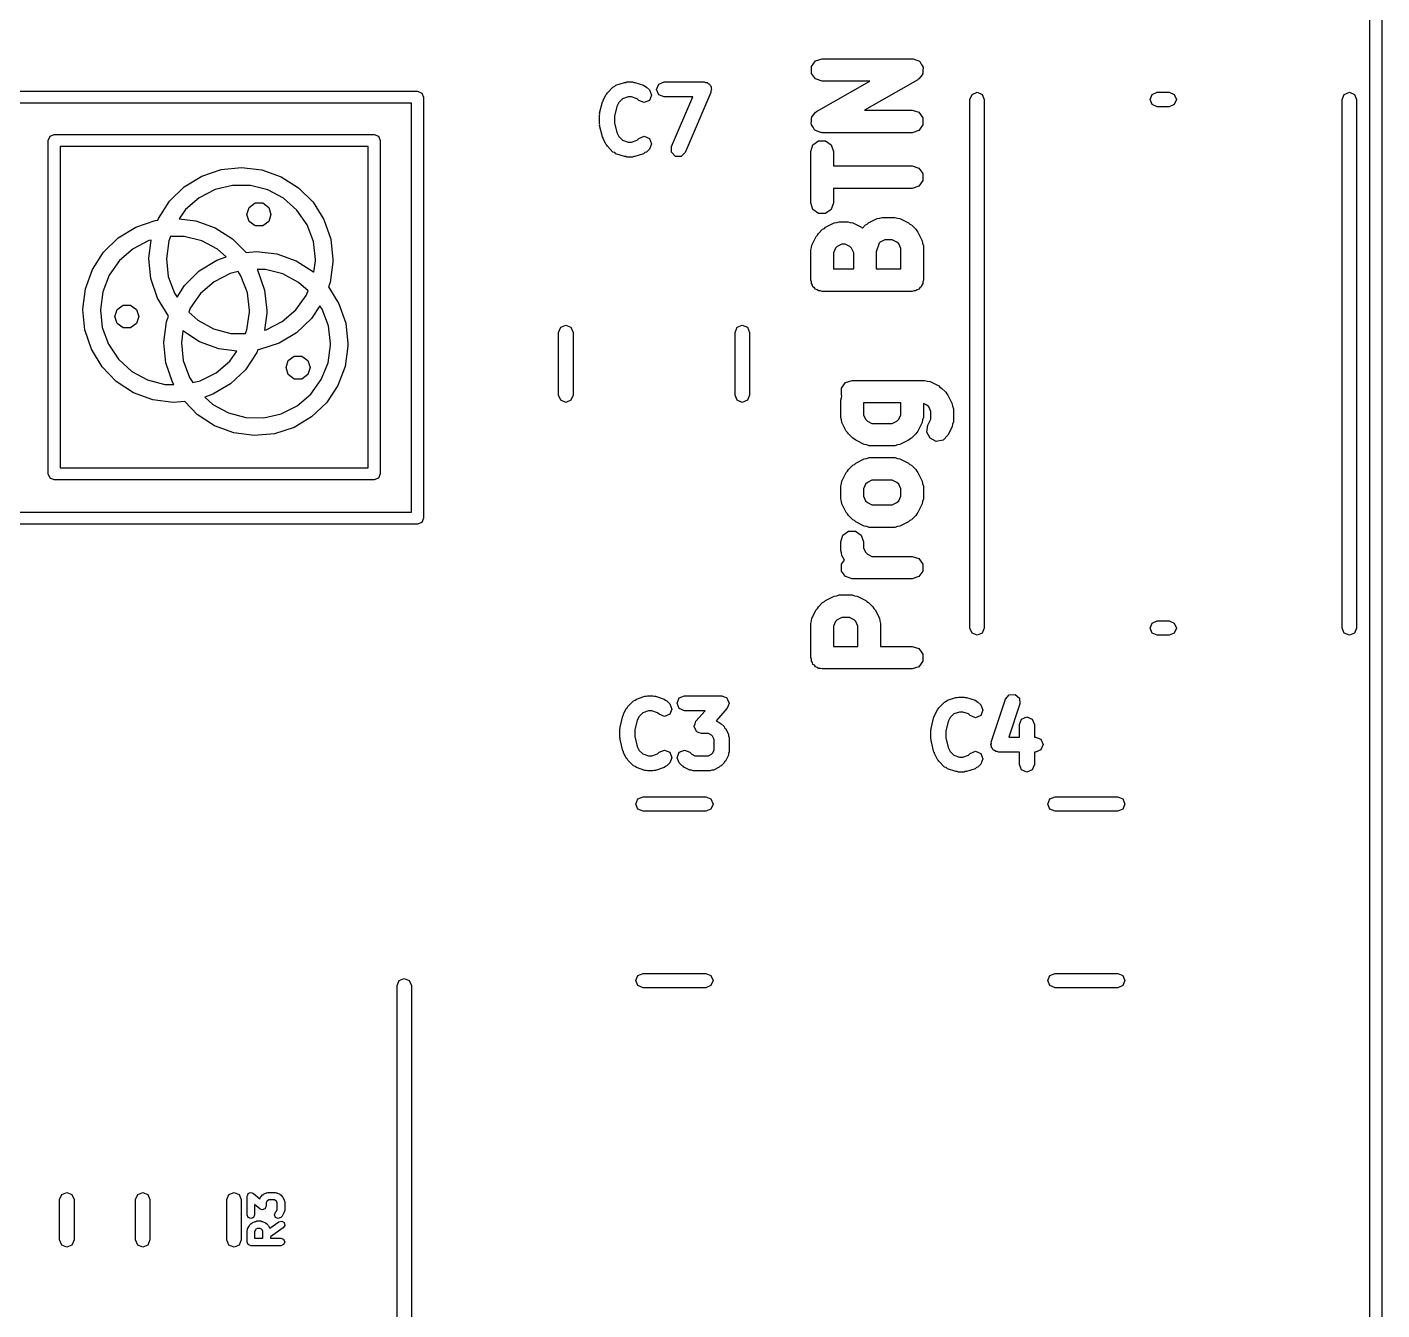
# Model space of a CAD drawing. Extents: x 111.8 to 136.4, y -131 to -94.3.
# Drawn here: x 125.15 to 136.43, y -117.34 to -106.66 of the extents above; entities that cross this region are included whole.
import ezdxf

# ---------------------------------------------------------------- set-up
doc = ezdxf.new("R2010")
doc.units = 0
doc.layers.add('BLACK', color=7, linetype='CONTINUOUS')

msp = doc.modelspace()

# ---------------------------------------------------------------- linework, layer by layer
at = {"layer": 'BLACK', "linetype": 'CONTINUOUS'}
for p, q in [((136.431, -95.396), (136.431, -129.972)), ((136.331, -129.922), (136.331, -95.446)), ((131.68, -106.985), (131.714, -106.938)), ((131.714, -106.938), (131.769, -106.92)), ((131.769, -106.92), (132.519, -106.92)), ((132.519, -106.92), (132.524, -106.921)), ((132.524, -106.921), (132.529, -106.92)), ((132.529, -106.92), (132.551, -106.93)), ((132.551, -106.93), (132.574, -106.938)), ((132.574, -106.938), (132.577, -106.942)), ((132.577, -106.942), (132.582, -106.944)), ((132.582, -106.944), (132.594, -106.965)), ((131.68, -107.043), (131.68, -106.985)), ((131.714, -107.089), (131.68, -107.043)), ((132.605, -107.052), (132.589, -107.07)), ((132.594, -106.965), (132.608, -106.985)), ((132.608, -107.043), (132.605, -107.047)), ((132.605, -107.047), (132.605, -107.052)), ((132.608, -106.985), (132.608, -106.99)), ((132.608, -106.99), (132.611, -106.994)), ((132.611, -106.994), (132.608, -107.018)), ((132.608, -107.018), (132.608, -107.043)), ((129.981, -107.203), (130.028, -107.156)), ((130.028, -107.156), (130.042, -107.15)), ((130.042, -107.15), (130.053, -107.141)), ((130.053, -107.141), (130.124, -107.117)), ((130.124, -107.117), (130.134, -107.118)), ((130.134, -107.118), (130.144, -107.114)), ((130.144, -107.114), (130.191, -107.114)), ((130.191, -107.114), (130.201, -107.118)), ((130.201, -107.118), (130.211, -107.117)), ((130.211, -107.117), (130.283, -107.141)), ((130.283, -107.141), (130.294, -107.15)), ((130.294, -107.15), (130.307, -107.156)), ((130.307, -107.156), (130.331, -107.18)), ((130.391, -107.176), (130.409, -107.132)), ((130.409, -107.22), (130.391, -107.176)), ((130.409, -107.132), (130.453, -107.114)), ((130.453, -107.114), (130.787, -107.114)), ((130.787, -107.114), (130.798, -107.119)), ((130.798, -107.119), (130.811, -107.119)), ((130.811, -107.119), (130.82, -107.127)), ((130.82, -107.127), (130.831, -107.132)), ((130.831, -107.132), (130.836, -107.144)), ((130.836, -107.144), (130.845, -107.153)), ((130.849, -107.176), (130.844, -107.188)), ((130.845, -107.153), (130.845, -107.165)), ((130.845, -107.165), (130.849, -107.176)), ((131.769, -107.107), (131.714, -107.089)), ((131.723, -107.361), (132.166, -107.107)), ((132.166, -107.107), (131.769, -107.107)), ((132.566, -107.095), (132.122, -107.348)), ((132.569, -107.091), (132.566, -107.095)), ((132.574, -107.089), (132.569, -107.091)), ((132.589, -107.07), (132.574, -107.089)), ((119.785, -107.191), (128.4, -107.191)), ((128.35, -107.291), (119.835, -107.291)), ((128.35, -110.696), (128.35, -107.291)), ((128.4, -107.191), (128.435, -107.206)), ((128.435, -107.206), (128.45, -107.241)), ((128.45, -107.241), (128.45, -110.746)), ((129.917, -107.375), (129.94, -107.28)), ((129.94, -107.28), (129.945, -107.274)), ((129.945, -107.267), (129.969, -107.22)), ((129.945, -107.274), (129.945, -107.267)), ((129.969, -107.22), (129.977, -107.213)), ((129.977, -107.213), (129.981, -107.203)), ((130.076, -107.285), (130.06, -107.317)), ((130.106, -107.255), (130.076, -107.285)), ((130.154, -107.239), (130.106, -107.255)), ((130.181, -107.239), (130.154, -107.239)), ((130.229, -107.255), (130.181, -107.239)), ((130.242, -107.268), (130.229, -107.255)), ((130.287, -107.286), (130.242, -107.268)), ((130.331, -107.268), (130.287, -107.286)), ((130.331, -107.18), (130.349, -107.224)), ((130.349, -107.224), (130.331, -107.268)), ((130.453, -107.239), (130.409, -107.22)), ((130.692, -107.239), (130.453, -107.239)), ((130.515, -107.652), (130.692, -107.239)), ((130.844, -107.201), (130.63, -107.701)), ((130.844, -107.188), (130.844, -107.201)), ((133, -107.26), (133.018, -107.218)), ((133, -111.66), (133, -107.26)), ((133.018, -107.218), (133.06, -107.2)), ((133.06, -107.2), (133.102, -107.218)), ((133.102, -107.218), (133.12, -107.26)), ((133.12, -107.26), (133.12, -111.66)), ((134.5, -107.26), (134.518, -107.218)), ((134.518, -107.302), (134.5, -107.26)), ((134.518, -107.218), (134.56, -107.2)), ((134.56, -107.2), (134.66, -107.2)), ((134.66, -107.2), (134.702, -107.218)), ((134.702, -107.218), (134.72, -107.26)), ((134.72, -107.26), (134.702, -107.302)), ((136.1, -107.26), (136.118, -107.218)), ((136.1, -111.66), (136.1, -107.26)), ((136.118, -107.218), (136.16, -107.2)), ((136.16, -107.2), (136.202, -107.218)), ((136.202, -107.218), (136.22, -107.26)), ((136.22, -107.26), (136.22, -111.66)), ((129.915, -107.39), (129.918, -107.383)), ((129.915, -107.462), (129.915, -107.39)), ((129.918, -107.383), (129.917, -107.375)), ((130.06, -107.317), (130.04, -107.398)), ((130.04, -107.398), (130.04, -107.454)), ((131.683, -107.409), (131.684, -107.404)), ((131.684, -107.404), (131.7, -107.386)), ((131.7, -107.386), (131.714, -107.366)), ((131.714, -107.366), (131.719, -107.365)), ((131.719, -107.365), (131.723, -107.361)), ((132.122, -107.348), (132.519, -107.348)), ((132.519, -107.348), (132.574, -107.366)), ((132.574, -107.366), (132.608, -107.413)), ((134.56, -107.32), (134.518, -107.302)), ((134.66, -107.32), (134.56, -107.32)), ((134.702, -107.302), (134.66, -107.32)), ((129.918, -107.469), (129.915, -107.462)), ((129.917, -107.477), (129.918, -107.469)), ((129.94, -107.572), (129.917, -107.477)), ((130.04, -107.454), (130.06, -107.535)), ((131.677, -107.461), (131.68, -107.437)), ((131.68, -107.466), (131.677, -107.461)), ((131.68, -107.413), (131.683, -107.409)), ((131.68, -107.437), (131.68, -107.413)), ((131.68, -107.471), (131.68, -107.466)), ((131.694, -107.491), (131.68, -107.471)), ((131.706, -107.512), (131.694, -107.491)), ((131.711, -107.514), (131.706, -107.512)), ((131.714, -107.518), (131.711, -107.514)), ((132.608, -107.471), (132.574, -107.518)), ((132.608, -107.413), (132.608, -107.471)), ((125.325, -107.601), (125.34, -107.566)), ((125.325, -110.376), (125.325, -107.601)), ((125.34, -107.566), (125.375, -107.551)), ((125.375, -107.551), (128.04, -107.551)), ((128.04, -107.551), (128.075, -107.566)), ((128.075, -107.566), (128.09, -107.601)), ((128.09, -107.601), (128.09, -110.376)), ((129.945, -107.578), (129.94, -107.572)), ((129.945, -107.585), (129.945, -107.578)), ((129.969, -107.633), (129.945, -107.585)), ((130.06, -107.535), (130.076, -107.568)), ((130.076, -107.568), (130.106, -107.598)), ((130.106, -107.598), (130.154, -107.614)), ((130.154, -107.614), (130.181, -107.614)), ((130.181, -107.614), (130.229, -107.598)), ((130.229, -107.598), (130.242, -107.584)), ((130.242, -107.584), (130.287, -107.566)), ((130.287, -107.566), (130.331, -107.584)), ((130.331, -107.584), (130.349, -107.629)), ((130.349, -107.629), (130.331, -107.673)), ((131.693, -107.637), (131.74, -107.603)), ((131.737, -107.525), (131.714, -107.518)), ((131.759, -107.535), (131.737, -107.525)), ((131.74, -107.603), (131.798, -107.603)), ((131.764, -107.534), (131.759, -107.535)), ((131.769, -107.536), (131.764, -107.534)), ((132.519, -107.536), (131.769, -107.536)), ((131.798, -107.603), (131.845, -107.637)), ((132.574, -107.518), (132.519, -107.536)), ((125.425, -107.651), (125.425, -110.326)), ((127.99, -107.651), (125.425, -107.651)), ((127.99, -110.326), (127.99, -107.651)), ((129.977, -107.639), (129.969, -107.633)), ((129.981, -107.649), (129.977, -107.639)), ((130.028, -107.697), (129.981, -107.649)), ((130.042, -107.702), (130.028, -107.697)), ((130.053, -107.712), (130.042, -107.702)), ((130.124, -107.735), (130.053, -107.712)), ((130.134, -107.735), (130.124, -107.735)), ((130.144, -107.739), (130.134, -107.735)), ((130.191, -107.739), (130.144, -107.739)), ((130.201, -107.735), (130.191, -107.739)), ((130.211, -107.735), (130.201, -107.735)), ((130.283, -107.712), (130.211, -107.735)), ((130.294, -107.702), (130.283, -107.712)), ((130.307, -107.697), (130.294, -107.702)), ((130.331, -107.673), (130.307, -107.697)), ((130.514, -107.699), (130.515, -107.652)), ((130.548, -107.734), (130.514, -107.699)), ((130.596, -107.734), (130.548, -107.734)), ((130.63, -107.701), (130.596, -107.734)), ((131.676, -107.692), (131.693, -107.637)), ((131.676, -108.121), (131.676, -107.692)), ((131.845, -107.637), (131.863, -107.692)), ((131.863, -107.692), (131.863, -107.813)), ((126.604, -107.898), (126.765, -107.843)), ((126.765, -107.843), (126.935, -107.825)), ((126.935, -107.825), (127.105, -107.845)), ((127.105, -107.845), (127.266, -107.903)), ((131.863, -107.813), (132.519, -107.813)), ((132.519, -107.813), (132.574, -107.831)), ((132.574, -107.831), (132.608, -107.877)), ((126.458, -107.987), (126.604, -107.898)), ((127.266, -107.903), (127.41, -107.994)), ((132.608, -107.935), (132.574, -107.982)), ((132.608, -107.877), (132.608, -107.935)), ((126.336, -108.107), (126.458, -107.987)), ((126.581, -108.078), (126.469, -108.176)), ((126.714, -108.009), (126.581, -108.078)), ((126.859, -107.975), (126.714, -108.009)), ((127.008, -107.975), (126.859, -107.975)), ((127.153, -108.012), (127.008, -107.975)), ((127.284, -108.082), (127.153, -108.012)), ((127.41, -107.994), (127.531, -108.115)), ((132.519, -108), (131.863, -108)), ((131.863, -108), (131.863, -108.121)), ((132.574, -107.982), (132.519, -108)), ((126.243, -108.251), (126.336, -108.107)), ((126.469, -108.176), (126.414, -108.253)), ((126.98, -108.216), (126.999, -108.158)), ((126.999, -108.158), (127.049, -108.121)), ((127.049, -108.121), (127.111, -108.121)), ((127.111, -108.121), (127.161, -108.158)), ((127.161, -108.158), (127.18, -108.216)), ((127.396, -108.181), (127.284, -108.082)), ((127.48, -108.304), (127.396, -108.181)), ((127.531, -108.115), (127.621, -108.26)), ((131.693, -108.176), (131.676, -108.121)), ((131.74, -108.21), (131.693, -108.176)), ((131.845, -108.176), (131.798, -108.21)), ((131.863, -108.121), (131.845, -108.176)), ((126.054, -108.323), (126.215, -108.268)), ((126.215, -108.268), (126.238, -108.265)), ((126.238, -108.265), (126.243, -108.251)), ((126.414, -108.253), (126.555, -108.27)), ((126.555, -108.27), (126.716, -108.328)), ((126.999, -108.275), (126.98, -108.216)), ((127.049, -108.312), (126.999, -108.275)), ((127.161, -108.275), (127.111, -108.312)), ((127.18, -108.216), (127.161, -108.275)), ((127.533, -108.443), (127.48, -108.304)), ((127.621, -108.26), (127.677, -108.422)), ((131.798, -108.21), (131.74, -108.21)), ((131.799, -108.323), (131.87, -108.287)), ((131.87, -108.287), (131.892, -108.284)), ((131.892, -108.284), (131.912, -108.277)), ((131.912, -108.277), (131.984, -108.277)), ((131.984, -108.277), (132.004, -108.284)), ((132.004, -108.284), (132.025, -108.287)), ((132.025, -108.287), (132.097, -108.323)), ((132.105, -108.331), (132.132, -108.304)), ((132.132, -108.304), (132.145, -108.298)), ((132.145, -108.298), (132.156, -108.287)), ((132.156, -108.287), (132.227, -108.251)), ((132.227, -108.251), (132.249, -108.248)), ((132.249, -108.248), (132.269, -108.241)), ((132.269, -108.241), (132.376, -108.241)), ((132.376, -108.241), (132.397, -108.248)), ((132.397, -108.248), (132.418, -108.251)), ((132.418, -108.251), (132.49, -108.287)), ((132.49, -108.287), (132.501, -108.298)), ((132.501, -108.298), (132.514, -108.304)), ((132.514, -108.304), (132.55, -108.34)), ((125.786, -108.532), (125.908, -108.412)), ((125.908, -108.412), (126.054, -108.323)), ((126.343, -108.4), (126.329, -108.437)), ((126.458, -108.4), (126.343, -108.4)), ((126.603, -108.437), (126.458, -108.4)), ((126.716, -108.328), (126.86, -108.419)), ((126.86, -108.419), (126.974, -108.534)), ((127.111, -108.312), (127.049, -108.312)), ((131.685, -108.472), (131.721, -108.4)), ((131.721, -108.4), (131.732, -108.389)), ((131.732, -108.389), (131.739, -108.376)), ((131.739, -108.376), (131.774, -108.34)), ((131.774, -108.34), (131.788, -108.333)), ((131.788, -108.333), (131.799, -108.323)), ((132.097, -108.323), (132.105, -108.331)), ((132.55, -108.34), (132.557, -108.354)), ((132.557, -108.354), (132.567, -108.365)), ((132.567, -108.365), (132.603, -108.436)), ((125.693, -108.676), (125.786, -108.532)), ((126.031, -108.503), (125.919, -108.601)), ((126.164, -108.434), (126.031, -108.503)), ((126.164, -108.581), (126.183, -108.43)), ((126.183, -108.43), (126.164, -108.434)), ((126.329, -108.437), (126.309, -108.585)), ((126.734, -108.507), (126.603, -108.437)), ((126.807, -108.571), (126.734, -108.507)), ((126.974, -108.534), (127.06, -108.525)), ((127.06, -108.525), (127.23, -108.545)), ((127.551, -108.591), (127.533, -108.443)), ((127.677, -108.422), (127.696, -108.591)), ((131.676, -108.514), (131.682, -108.493)), ((131.676, -108.764), (131.676, -108.514)), ((131.682, -108.493), (131.685, -108.472)), ((131.882, -108.498), (131.863, -108.536)), ((131.896, -108.483), (131.882, -108.498)), ((131.934, -108.464), (131.896, -108.483)), ((131.961, -108.464), (131.934, -108.464)), ((131.999, -108.483), (131.961, -108.464)), ((132.014, -108.498), (131.999, -108.483)), ((132.033, -108.536), (132.014, -108.498)), ((132.244, -108.457), (132.22, -108.529)), ((132.22, -108.529), (132.22, -108.67)), ((132.253, -108.448), (132.244, -108.457)), ((132.291, -108.429), (132.253, -108.448)), ((132.354, -108.429), (132.291, -108.429)), ((132.392, -108.448), (132.354, -108.429)), ((132.407, -108.462), (132.392, -108.448)), ((132.426, -108.5), (132.407, -108.462)), ((132.426, -108.67), (132.426, -108.5)), ((132.603, -108.436), (132.606, -108.457)), ((132.606, -108.457), (132.613, -108.478)), ((132.613, -108.478), (132.613, -108.764)), ((125.919, -108.601), (125.833, -108.723)), ((126.164, -108.585), (126.164, -108.581)), ((126.18, -108.751), (126.164, -108.585)), ((126.309, -108.585), (126.325, -108.733)), ((126.583, -108.687), (126.729, -108.598)), ((126.729, -108.598), (126.807, -108.571)), ((127.23, -108.545), (127.391, -108.603)), ((127.391, -108.603), (127.535, -108.694)), ((127.538, -108.697), (127.551, -108.604)), ((127.551, -108.604), (127.551, -108.591)), ((127.696, -108.613), (127.672, -108.782)), ((127.696, -108.591), (127.696, -108.613)), ((131.863, -108.536), (131.863, -108.67)), ((132.033, -108.67), (132.033, -108.536)), ((125.635, -108.836), (125.693, -108.676)), ((125.833, -108.723), (125.779, -108.862)), ((126.234, -108.913), (126.18, -108.751)), ((126.325, -108.733), (126.377, -108.873)), ((126.461, -108.807), (126.583, -108.687)), ((126.839, -108.709), (126.706, -108.778)), ((126.906, -108.693), (126.839, -108.709)), ((126.93, -108.729), (126.906, -108.693)), ((126.983, -108.868), (126.93, -108.729)), ((127.133, -108.675), (127.065, -108.675)), ((127.065, -108.675), (127.071, -108.685)), ((127.071, -108.685), (127.127, -108.847)), ((127.278, -108.712), (127.133, -108.675)), ((127.409, -108.782), (127.278, -108.712)), ((127.535, -108.694), (127.538, -108.697)), ((131.863, -108.67), (132.033, -108.67)), ((132.22, -108.67), (132.426, -108.67)), ((125.614, -109.006), (125.635, -108.836)), ((125.779, -108.862), (125.759, -109.01)), ((126.398, -108.905), (126.461, -108.807)), ((126.706, -108.778), (126.594, -108.876)), ((127.001, -109.016), (126.983, -108.868)), ((127.127, -108.847), (127.146, -109.016)), ((127.489, -108.853), (127.409, -108.782)), ((127.474, -108.891), (127.489, -108.853)), ((127.672, -108.782), (127.658, -108.819)), ((127.658, -108.819), (127.746, -108.96)), ((131.68, -108.778), (131.676, -108.764)), ((131.68, -108.793), (131.68, -108.778)), ((131.689, -108.805), (131.68, -108.793)), ((131.693, -108.819), (131.689, -108.805)), ((131.705, -108.827), (131.693, -108.819)), ((131.714, -108.839), (131.705, -108.827)), ((131.728, -108.844), (131.714, -108.839)), ((131.74, -108.853), (131.728, -108.844)), ((131.755, -108.853), (131.74, -108.853)), ((131.769, -108.857), (131.755, -108.853)), ((132.519, -108.857), (131.769, -108.857)), ((132.533, -108.853), (132.519, -108.857)), ((132.548, -108.853), (132.533, -108.853)), ((132.56, -108.844), (132.548, -108.853)), ((132.574, -108.839), (132.56, -108.844)), ((132.583, -108.827), (132.574, -108.839)), ((132.595, -108.819), (132.583, -108.827)), ((132.6, -108.805), (132.595, -108.819)), ((132.608, -108.793), (132.6, -108.805)), ((132.613, -108.764), (132.608, -108.778)), ((132.608, -108.778), (132.608, -108.793)), ((125.899, -109.008), (125.949, -108.971)), ((125.949, -108.971), (126.011, -108.971)), ((126.011, -108.971), (126.061, -109.008)), ((126.323, -109.059), (126.234, -108.913)), ((126.377, -108.873), (126.398, -108.905)), ((126.594, -108.876), (126.508, -108.998)), ((127.387, -109.012), (127.474, -108.891)), ((127.588, -108.978), (127.517, -109.084)), ((127.605, -109.004), (127.588, -108.978)), ((127.746, -108.96), (127.802, -109.122)), ((125.614, -109.01), (125.614, -109.006)), ((125.63, -109.176), (125.614, -109.01)), ((125.759, -109.01), (125.775, -109.158)), ((125.88, -109.066), (125.899, -109.008)), ((125.899, -109.125), (125.88, -109.066)), ((126.061, -109.008), (126.08, -109.066)), ((126.08, -109.066), (126.061, -109.125)), ((126.31, -109.111), (126.327, -109.064)), ((126.327, -109.064), (126.323, -109.059)), ((126.508, -108.998), (126.495, -109.03)), ((126.495, -109.03), (126.57, -109.098)), ((126.98, -109.177), (127.001, -109.029)), ((127.001, -109.029), (127.001, -109.016)), ((127.146, -109.038), (127.126, -109.179)), ((127.146, -109.016), (127.146, -109.038)), ((127.274, -109.109), (127.387, -109.012)), ((127.517, -109.084), (127.393, -109.202)), ((127.658, -109.143), (127.605, -109.004)), ((125.684, -109.338), (125.63, -109.176)), ((125.775, -109.158), (125.827, -109.298)), ((125.949, -109.162), (125.899, -109.125)), ((126.011, -109.162), (125.949, -109.162)), ((126.061, -109.125), (126.011, -109.162)), ((126.289, -109.281), (126.31, -109.111)), ((126.447, -109.186), (126.434, -109.285)), ((126.584, -109.276), (126.447, -109.186)), ((126.57, -109.098), (126.701, -109.169)), ((126.701, -109.169), (126.846, -109.207)), ((126.846, -109.207), (126.967, -109.209)), ((126.967, -109.209), (126.98, -109.177)), ((127.126, -109.179), (127.14, -109.176)), ((127.14, -109.176), (127.274, -109.109)), ((127.393, -109.202), (127.247, -109.289)), ((127.676, -109.291), (127.658, -109.143)), ((127.802, -109.122), (127.821, -109.291)), ((129.575, -109.199), (129.593, -109.156)), ((129.575, -109.721), (129.575, -109.199)), ((129.593, -109.156), (129.635, -109.139)), ((129.635, -109.139), (129.677, -109.156)), ((129.677, -109.156), (129.695, -109.199)), ((129.695, -109.199), (129.695, -109.721)), ((131.045, -109.199), (131.063, -109.156)), ((131.045, -109.721), (131.045, -109.199)), ((131.063, -109.156), (131.105, -109.139)), ((131.105, -109.139), (131.147, -109.156)), ((131.147, -109.156), (131.165, -109.199)), ((131.165, -109.199), (131.165, -109.721)), ((125.827, -109.298), (125.91, -109.422)), ((126.289, -109.285), (126.289, -109.281)), ((126.305, -109.451), (126.289, -109.285)), ((126.434, -109.285), (126.45, -109.433)), ((126.745, -109.335), (126.584, -109.276)), ((127.247, -109.289), (127.084, -109.342)), ((127.655, -109.452), (127.676, -109.304)), ((127.676, -109.304), (127.676, -109.291)), ((127.821, -109.313), (127.797, -109.482)), ((127.821, -109.291), (127.821, -109.313)), ((125.773, -109.484), (125.684, -109.338)), ((125.91, -109.422), (126.02, -109.523)), ((126.45, -109.433), (126.502, -109.573)), ((126.896, -109.355), (126.745, -109.335)), ((126.837, -109.437), (126.896, -109.355)), ((127.062, -109.367), (126.967, -109.509)), ((127.071, -109.344), (127.062, -109.367)), ((127.084, -109.342), (127.071, -109.344)), ((127.305, -109.491), (127.324, -109.433)), ((127.324, -109.433), (127.374, -109.396)), ((127.374, -109.396), (127.436, -109.396)), ((127.436, -109.396), (127.486, -109.433)), ((127.486, -109.433), (127.505, -109.491)), ((125.891, -109.607), (125.773, -109.484)), ((126.02, -109.523), (126.151, -109.594)), ((126.359, -109.613), (126.305, -109.451)), ((126.59, -109.601), (126.724, -109.534)), ((126.724, -109.534), (126.837, -109.437)), ((126.967, -109.509), (126.843, -109.627)), ((127.324, -109.55), (127.305, -109.491)), ((127.505, -109.491), (127.486, -109.55)), ((127.599, -109.591), (127.655, -109.452)), ((127.797, -109.482), (127.737, -109.642)), ((126.034, -109.701), (125.891, -109.607)), ((126.151, -109.594), (126.296, -109.632)), ((126.296, -109.632), (126.371, -109.633)), ((126.371, -109.633), (126.359, -109.613)), ((126.502, -109.573), (126.529, -109.615)), ((126.529, -109.615), (126.59, -109.601)), ((126.843, -109.627), (126.697, -109.714)), ((127.374, -109.587), (127.324, -109.55)), ((127.436, -109.587), (127.374, -109.587)), ((127.486, -109.55), (127.436, -109.587)), ((127.512, -109.712), (127.599, -109.591)), ((127.737, -109.642), (127.642, -109.784)), ((131.93, -109.663), (131.964, -109.616)), ((131.964, -109.616), (132.019, -109.598)), ((132.019, -109.598), (132.626, -109.598)), ((132.626, -109.598), (132.647, -109.605)), ((132.647, -109.605), (132.668, -109.608)), ((132.668, -109.608), (132.74, -109.644)), ((132.74, -109.644), (132.751, -109.655)), ((132.751, -109.655), (132.764, -109.662)), ((126.195, -109.76), (126.034, -109.701)), ((126.364, -109.783), (126.195, -109.76)), ((126.697, -109.714), (126.628, -109.737)), ((126.628, -109.737), (126.695, -109.798)), ((127.399, -109.809), (127.512, -109.712)), ((129.593, -109.764), (129.575, -109.721)), ((129.635, -109.781), (129.593, -109.764)), ((129.677, -109.764), (129.635, -109.781)), ((129.695, -109.721), (129.677, -109.764)), ((131.063, -109.764), (131.045, -109.721)), ((131.105, -109.781), (131.063, -109.764)), ((131.147, -109.764), (131.105, -109.781)), ((131.165, -109.721), (131.147, -109.764)), ((131.926, -109.764), (131.932, -109.743)), ((131.926, -109.906), (131.926, -109.764)), ((131.93, -109.721), (131.93, -109.663)), ((131.935, -109.727), (131.93, -109.721)), ((131.932, -109.743), (131.935, -109.727)), ((132.764, -109.662), (132.8, -109.697)), ((132.8, -109.697), (132.807, -109.711)), ((132.807, -109.711), (132.817, -109.722)), ((132.817, -109.722), (132.853, -109.793)), ((126.462, -109.774), (126.364, -109.783)), ((126.566, -109.882), (126.462, -109.774)), ((126.709, -109.976), (126.566, -109.882)), ((126.695, -109.798), (126.826, -109.869)), ((126.826, -109.869), (126.971, -109.907)), ((127.12, -109.909), (127.265, -109.876)), ((127.265, -109.876), (127.399, -109.809)), ((127.642, -109.784), (127.518, -109.902)), ((132.113, -109.786), (132.113, -109.884)), ((132.426, -109.786), (132.113, -109.786)), ((132.113, -109.884), (132.132, -109.922)), ((132.407, -109.922), (132.426, -109.884)), ((132.426, -109.884), (132.426, -109.786)), ((132.642, -109.805), (132.613, -109.79)), ((132.613, -109.79), (132.613, -109.906)), ((132.657, -109.819), (132.642, -109.805)), ((132.676, -109.857), (132.657, -109.819)), ((132.676, -109.92), (132.676, -109.857)), ((132.853, -109.793), (132.856, -109.814)), ((132.856, -109.814), (132.863, -109.835)), ((132.863, -109.835), (132.863, -109.942)), ((126.87, -110.035), (126.709, -109.976)), ((126.971, -109.907), (127.12, -109.909)), ((127.372, -109.989), (127.209, -110.042)), ((127.518, -109.902), (127.372, -109.989)), ((131.932, -109.927), (131.926, -109.906)), ((131.935, -109.948), (131.932, -109.927)), ((131.971, -110.02), (131.935, -109.948)), ((132.132, -109.922), (132.146, -109.937)), ((132.146, -109.937), (132.184, -109.956)), ((132.184, -109.956), (132.354, -109.956)), ((132.354, -109.956), (132.392, -109.937)), ((132.392, -109.937), (132.407, -109.922)), ((132.603, -109.948), (132.567, -110.02)), ((132.606, -109.927), (132.603, -109.948)), ((132.613, -109.906), (132.606, -109.927)), ((132.641, -110.029), (132.65, -109.972)), ((132.65, -109.972), (132.676, -109.92)), ((132.853, -109.984), (132.817, -110.055)), ((132.856, -109.963), (132.853, -109.984)), ((132.863, -109.942), (132.856, -109.963)), ((127.039, -110.058), (126.87, -110.035)), ((127.209, -110.042), (127.039, -110.058)), ((131.982, -110.031), (131.971, -110.02)), ((131.989, -110.044), (131.982, -110.031)), ((132.024, -110.08), (131.989, -110.044)), ((132.038, -110.087), (132.024, -110.08)), ((132.049, -110.097), (132.038, -110.087)), ((132.12, -110.133), (132.049, -110.097)), ((132.49, -110.097), (132.418, -110.133)), ((132.501, -110.087), (132.49, -110.097)), ((132.514, -110.08), (132.501, -110.087)), ((132.55, -110.044), (132.514, -110.08)), ((132.557, -110.031), (132.55, -110.044)), ((132.567, -110.02), (132.557, -110.031)), ((132.668, -110.08), (132.641, -110.029)), ((132.72, -110.106), (132.668, -110.08)), ((132.777, -110.097), (132.72, -110.106)), ((132.817, -110.055), (132.777, -110.097)), ((132.142, -110.136), (132.12, -110.133)), ((132.162, -110.143), (132.142, -110.136)), ((132.376, -110.143), (132.162, -110.143)), ((132.397, -110.136), (132.376, -110.143)), ((132.418, -110.133), (132.397, -110.136)), ((125.425, -110.326), (127.99, -110.326)), ((131.989, -110.34), (132.024, -110.304)), ((132.024, -110.304), (132.038, -110.298)), ((132.038, -110.298), (132.049, -110.287)), ((132.049, -110.287), (132.12, -110.251)), ((132.12, -110.251), (132.142, -110.248)), ((132.142, -110.248), (132.162, -110.241)), ((132.162, -110.241), (132.376, -110.241)), ((132.376, -110.241), (132.397, -110.248)), ((132.397, -110.248), (132.418, -110.251)), ((132.418, -110.251), (132.49, -110.287)), ((132.49, -110.287), (132.501, -110.298)), ((132.501, -110.298), (132.514, -110.304)), ((132.514, -110.304), (132.55, -110.34)), ((125.34, -110.412), (125.325, -110.376)), ((125.375, -110.426), (125.34, -110.412)), ((128.04, -110.426), (125.375, -110.426)), ((128.075, -110.412), (128.04, -110.426)), ((128.09, -110.376), (128.075, -110.412)), ((131.932, -110.457), (131.935, -110.436)), ((131.935, -110.436), (131.971, -110.365)), ((131.971, -110.365), (131.982, -110.354)), ((131.982, -110.354), (131.989, -110.34)), ((132.146, -110.448), (132.132, -110.462)), ((132.184, -110.429), (132.146, -110.448)), ((132.354, -110.429), (132.184, -110.429)), ((132.392, -110.448), (132.354, -110.429)), ((132.407, -110.462), (132.392, -110.448)), ((132.55, -110.34), (132.557, -110.354)), ((132.557, -110.354), (132.567, -110.365)), ((132.567, -110.365), (132.603, -110.436)), ((132.603, -110.436), (132.606, -110.457)), ((131.926, -110.478), (131.932, -110.457)), ((131.926, -110.585), (131.926, -110.478)), ((132.132, -110.462), (132.113, -110.5)), ((132.113, -110.5), (132.113, -110.563)), ((132.113, -110.563), (132.132, -110.601)), ((132.426, -110.5), (132.407, -110.462)), ((132.407, -110.601), (132.426, -110.563)), ((132.426, -110.563), (132.426, -110.5)), ((132.606, -110.457), (132.613, -110.478)), ((132.613, -110.478), (132.613, -110.585)), ((131.932, -110.606), (131.926, -110.585)), ((131.935, -110.627), (131.932, -110.606)), ((131.971, -110.698), (131.935, -110.627)), ((132.132, -110.601), (132.146, -110.615)), ((132.146, -110.615), (132.184, -110.634)), ((132.184, -110.634), (132.354, -110.634)), ((132.354, -110.634), (132.392, -110.615)), ((132.392, -110.615), (132.407, -110.601)), ((132.603, -110.627), (132.567, -110.698)), ((132.606, -110.606), (132.603, -110.627)), ((132.613, -110.585), (132.606, -110.606)), ((119.835, -110.696), (128.35, -110.696)), ((128.435, -110.782), (128.4, -110.796)), ((128.45, -110.746), (128.435, -110.782)), ((131.982, -110.709), (131.971, -110.698)), ((131.989, -110.723), (131.982, -110.709)), ((132.024, -110.758), (131.989, -110.723)), ((132.038, -110.765), (132.024, -110.758)), ((132.049, -110.776), (132.038, -110.765)), ((132.12, -110.812), (132.049, -110.776)), ((132.49, -110.776), (132.418, -110.812)), ((132.501, -110.765), (132.49, -110.776)), ((132.514, -110.758), (132.501, -110.765)), ((132.55, -110.723), (132.514, -110.758)), ((132.557, -110.709), (132.55, -110.723)), ((132.567, -110.698), (132.557, -110.709)), ((128.4, -110.796), (119.785, -110.796)), ((131.926, -110.942), (131.943, -110.887)), ((131.943, -110.887), (131.99, -110.853)), ((131.99, -110.853), (132.048, -110.853)), ((132.048, -110.853), (132.095, -110.887)), ((132.095, -110.887), (132.113, -110.942)), ((132.142, -110.815), (132.12, -110.812)), ((132.162, -110.822), (132.142, -110.815)), ((132.376, -110.822), (132.162, -110.822)), ((132.397, -110.815), (132.376, -110.822)), ((132.418, -110.812), (132.397, -110.815)), ((131.926, -111.014), (131.926, -110.942)), ((131.932, -111.034), (131.926, -111.014)), ((132.113, -110.942), (132.113, -110.991)), ((132.113, -110.991), (132.132, -111.029)), ((131.93, -111.127), (131.955, -111.094)), ((131.93, -111.185), (131.93, -111.127)), ((131.935, -111.055), (131.932, -111.034)), ((131.955, -111.094), (131.935, -111.055)), ((132.132, -111.029), (132.146, -111.044)), ((132.146, -111.044), (132.184, -111.063)), ((132.184, -111.063), (132.519, -111.063)), ((132.519, -111.063), (132.574, -111.081)), ((132.574, -111.081), (132.608, -111.127)), ((132.608, -111.127), (132.608, -111.185)), ((131.964, -111.232), (131.93, -111.185)), ((132.019, -111.25), (131.964, -111.232)), ((132.574, -111.232), (132.519, -111.25)), ((132.608, -111.185), (132.574, -111.232)), ((132.519, -111.25), (132.019, -111.25)), ((131.739, -111.483), (131.774, -111.447)), ((131.774, -111.447), (131.788, -111.44)), ((131.788, -111.44), (131.799, -111.43)), ((131.799, -111.43), (131.87, -111.394)), ((131.87, -111.394), (131.892, -111.391)), ((131.892, -111.391), (131.912, -111.384)), ((131.912, -111.384), (132.019, -111.384)), ((132.019, -111.384), (132.04, -111.391)), ((132.04, -111.391), (132.061, -111.394)), ((132.061, -111.394), (132.133, -111.43)), ((132.133, -111.43), (132.143, -111.44)), ((132.143, -111.44), (132.157, -111.447)), ((132.157, -111.447), (132.193, -111.483)), ((131.685, -111.579), (131.721, -111.507)), ((131.721, -111.507), (131.732, -111.497)), ((131.732, -111.497), (131.739, -111.483)), ((131.934, -111.572), (131.896, -111.591)), ((131.997, -111.572), (131.934, -111.572)), ((132.035, -111.591), (131.997, -111.572)), ((132.193, -111.483), (132.2, -111.497)), ((132.2, -111.497), (132.21, -111.507)), ((132.21, -111.507), (132.246, -111.579)), ((131.676, -111.621), (131.682, -111.6)), ((131.676, -111.906), (131.676, -111.621)), ((131.682, -111.6), (131.685, -111.579)), ((131.882, -111.605), (131.863, -111.643)), ((131.863, -111.643), (131.863, -111.813)), ((131.896, -111.591), (131.882, -111.605)), ((132.049, -111.605), (132.035, -111.591)), ((132.068, -111.643), (132.049, -111.605)), ((132.068, -111.813), (132.068, -111.643)), ((132.246, -111.579), (132.249, -111.6)), ((132.249, -111.6), (132.256, -111.621)), ((132.256, -111.621), (132.256, -111.813)), ((133.018, -111.702), (133, -111.66)), ((133.12, -111.66), (133.102, -111.702)), ((134.5, -111.66), (134.518, -111.618)), ((134.518, -111.702), (134.5, -111.66)), ((134.518, -111.618), (134.56, -111.6)), ((134.56, -111.6), (134.66, -111.6)), ((134.66, -111.6), (134.702, -111.618)), ((134.702, -111.618), (134.72, -111.66)), ((134.72, -111.66), (134.702, -111.702)), ((136.118, -111.702), (136.1, -111.66)), ((136.22, -111.66), (136.202, -111.702)), ((133.06, -111.72), (133.018, -111.702)), ((133.102, -111.702), (133.06, -111.72)), ((134.56, -111.72), (134.518, -111.702)), ((134.66, -111.72), (134.56, -111.72)), ((134.702, -111.702), (134.66, -111.72)), ((136.16, -111.72), (136.118, -111.702)), ((136.202, -111.702), (136.16, -111.72)), ((131.68, -111.921), (131.676, -111.906)), ((131.863, -111.813), (132.068, -111.813)), ((132.256, -111.813), (132.519, -111.813)), ((132.519, -111.813), (132.574, -111.831)), ((132.574, -111.831), (132.608, -111.877)), ((132.608, -111.877), (132.608, -111.935)), ((131.68, -111.935), (131.68, -111.921)), ((131.689, -111.947), (131.68, -111.935)), ((131.693, -111.962), (131.689, -111.947)), ((131.705, -111.97), (131.693, -111.962)), ((131.714, -111.982), (131.705, -111.97)), ((131.728, -111.987), (131.714, -111.982)), ((131.74, -111.996), (131.728, -111.987)), ((131.755, -111.996), (131.74, -111.996)), ((131.769, -112), (131.755, -111.996)), ((132.519, -112), (131.769, -112)), ((132.574, -111.982), (132.519, -112)), ((132.608, -111.935), (132.574, -111.982)), ((130.212, -112.26), (130.223, -112.251)), ((130.223, -112.251), (130.294, -112.227)), ((130.294, -112.227), (130.304, -112.228)), ((130.304, -112.228), (130.314, -112.224)), ((130.314, -112.224), (130.361, -112.224)), ((130.361, -112.224), (130.371, -112.228)), ((130.371, -112.228), (130.381, -112.227)), ((130.381, -112.227), (130.453, -112.251)), ((130.453, -112.251), (130.464, -112.26)), ((130.561, -112.286), (130.579, -112.242)), ((130.579, -112.242), (130.623, -112.224)), ((130.623, -112.224), (130.933, -112.224)), ((130.933, -112.224), (130.953, -112.232)), ((130.953, -112.232), (130.974, -112.239)), ((130.974, -112.239), (130.975, -112.241)), ((130.975, -112.241), (130.977, -112.242)), ((130.977, -112.242), (130.985, -112.262)), ((132.813, -112.261), (132.884, -112.237)), ((132.884, -112.237), (132.894, -112.238)), ((132.894, -112.238), (132.904, -112.234)), ((132.904, -112.234), (132.951, -112.234)), ((132.951, -112.234), (132.961, -112.238)), ((132.961, -112.238), (132.971, -112.237)), ((132.971, -112.237), (133.043, -112.261)), ((133.178, -112.61), (133.297, -112.253)), ((133.297, -112.253), (133.328, -112.216)), ((133.328, -112.216), (133.376, -112.213)), ((133.376, -112.213), (133.412, -112.244)), ((133.412, -112.244), (133.415, -112.292)), ((130.115, -112.377), (130.139, -112.33)), ((130.139, -112.33), (130.147, -112.323)), ((130.147, -112.323), (130.151, -112.313)), ((130.151, -112.313), (130.198, -112.266)), ((130.198, -112.266), (130.212, -112.26)), ((130.276, -112.365), (130.246, -112.395)), ((130.324, -112.349), (130.276, -112.365)), ((130.351, -112.349), (130.324, -112.349)), ((130.399, -112.365), (130.351, -112.349)), ((130.412, -112.378), (130.399, -112.365)), ((130.464, -112.26), (130.477, -112.266)), ((130.477, -112.266), (130.501, -112.29)), ((130.501, -112.29), (130.519, -112.334)), ((130.519, -112.334), (130.501, -112.378)), ((130.579, -112.33), (130.561, -112.286)), ((130.623, -112.349), (130.579, -112.33)), ((130.795, -112.349), (130.623, -112.349)), ((130.719, -112.436), (130.795, -112.349)), ((130.98, -112.327), (130.888, -112.432)), ((130.987, -112.307), (130.98, -112.327)), ((130.985, -112.262), (130.995, -112.282)), ((130.995, -112.286), (130.987, -112.307)), ((130.995, -112.282), (130.995, -112.284)), ((130.995, -112.284), (130.995, -112.286)), ((132.705, -112.387), (132.729, -112.34)), ((132.729, -112.34), (132.737, -112.333)), ((132.737, -112.333), (132.741, -112.323)), ((132.741, -112.323), (132.788, -112.276)), ((132.788, -112.276), (132.802, -112.27)), ((132.802, -112.27), (132.813, -112.261)), ((132.914, -112.359), (132.866, -112.375)), ((132.941, -112.359), (132.914, -112.359)), ((132.989, -112.375), (132.941, -112.359)), ((133.043, -112.261), (133.054, -112.27)), ((133.054, -112.27), (133.067, -112.276)), ((133.067, -112.276), (133.091, -112.3)), ((133.091, -112.3), (133.109, -112.344)), ((133.109, -112.344), (133.091, -112.388)), ((133.415, -112.292), (133.324, -112.567)), ((130.087, -112.485), (130.11, -112.39)), ((130.11, -112.39), (130.115, -112.384)), ((130.115, -112.384), (130.115, -112.377)), ((130.23, -112.427), (130.21, -112.508)), ((130.246, -112.395), (130.23, -112.427)), ((130.457, -112.396), (130.412, -112.378)), ((130.501, -112.378), (130.457, -112.396)), ((130.704, -112.477), (130.712, -112.456)), ((130.705, -112.479), (130.704, -112.477)), ((130.704, -112.481), (130.705, -112.479)), ((130.714, -112.501), (130.704, -112.481)), ((130.712, -112.456), (130.719, -112.436)), ((130.888, -112.432), (130.913, -112.445)), ((130.913, -112.445), (130.92, -112.452)), ((130.92, -112.452), (130.929, -112.456)), ((130.929, -112.456), (130.953, -112.48)), ((130.953, -112.48), (130.957, -112.49)), ((132.677, -112.495), (132.7, -112.4)), ((132.7, -112.4), (132.705, -112.394)), ((132.705, -112.394), (132.705, -112.387)), ((132.82, -112.437), (132.8, -112.518)), ((132.836, -112.405), (132.82, -112.437)), ((132.866, -112.375), (132.836, -112.405)), ((133.002, -112.388), (132.989, -112.375)), ((133.047, -112.406), (133.002, -112.388)), ((133.091, -112.388), (133.047, -112.406)), ((133.413, -112.463), (133.431, -112.419)), ((133.413, -112.567), (133.413, -112.463)), ((133.431, -112.419), (133.475, -112.4)), ((133.475, -112.4), (133.519, -112.419)), ((133.519, -112.419), (133.538, -112.463)), ((133.538, -112.463), (133.538, -112.567)), ((130.085, -112.5), (130.088, -112.493)), ((130.085, -112.572), (130.085, -112.5)), ((130.088, -112.579), (130.085, -112.572)), ((130.088, -112.493), (130.087, -112.485)), ((130.087, -112.587), (130.088, -112.579)), ((130.11, -112.682), (130.087, -112.587)), ((130.21, -112.508), (130.21, -112.564)), ((130.21, -112.564), (130.23, -112.645)), ((130.722, -112.521), (130.714, -112.501)), ((130.724, -112.522), (130.722, -112.521)), ((130.725, -112.524), (130.724, -112.522)), ((130.746, -112.531), (130.725, -112.524)), ((130.766, -112.539), (130.746, -112.531)), ((130.823, -112.539), (130.766, -112.539)), ((130.848, -112.552), (130.823, -112.539)), ((130.858, -112.561), (130.848, -112.552)), ((130.87, -112.587), (130.858, -112.561)), ((130.87, -112.676), (130.87, -112.587)), ((130.957, -112.49), (130.965, -112.496)), ((130.965, -112.496), (130.989, -112.544)), ((130.989, -112.544), (130.99, -112.558)), ((130.99, -112.558), (130.995, -112.572)), ((130.995, -112.572), (130.995, -112.691)), ((132.675, -112.51), (132.678, -112.503)), ((132.675, -112.582), (132.675, -112.51)), ((132.678, -112.589), (132.675, -112.582)), ((132.678, -112.503), (132.677, -112.495)), ((132.677, -112.597), (132.678, -112.589)), ((132.8, -112.518), (132.8, -112.574)), ((132.8, -112.574), (132.82, -112.655)), ((133.324, -112.567), (133.413, -112.567)), ((133.538, -112.567), (133.547, -112.567)), ((133.547, -112.567), (133.591, -112.585)), ((133.591, -112.585), (133.609, -112.63)), ((130.115, -112.688), (130.11, -112.682)), ((130.115, -112.695), (130.115, -112.688)), ((130.139, -112.743), (130.115, -112.695)), ((130.23, -112.645), (130.246, -112.678)), ((130.246, -112.678), (130.276, -112.708)), ((130.399, -112.708), (130.412, -112.694)), ((130.412, -112.694), (130.457, -112.676)), ((130.457, -112.676), (130.501, -112.694)), ((130.501, -112.694), (130.519, -112.739)), ((130.561, -112.739), (130.579, -112.694)), ((130.579, -112.694), (130.623, -112.676)), ((130.623, -112.676), (130.668, -112.694)), ((130.668, -112.694), (130.684, -112.711)), ((130.848, -112.711), (130.858, -112.702)), ((130.858, -112.702), (130.87, -112.676)), ((130.99, -112.704), (130.989, -112.719)), ((130.995, -112.691), (130.99, -112.704)), ((132.7, -112.692), (132.677, -112.597)), ((132.705, -112.698), (132.7, -112.692)), ((132.705, -112.705), (132.705, -112.698)), ((132.729, -112.753), (132.705, -112.705)), ((132.82, -112.655), (132.836, -112.688)), ((132.836, -112.688), (132.866, -112.718)), ((132.989, -112.718), (133.002, -112.704)), ((133.002, -112.704), (133.047, -112.686)), ((133.047, -112.686), (133.091, -112.704)), ((133.091, -112.704), (133.109, -112.749)), ((133.175, -112.63), (133.179, -112.62)), ((133.18, -112.643), (133.175, -112.63)), ((133.179, -112.62), (133.178, -112.61)), ((133.181, -112.657), (133.18, -112.643)), ((133.189, -112.664), (133.181, -112.657)), ((133.193, -112.674), (133.189, -112.664)), ((133.206, -112.679), (133.193, -112.674)), ((133.217, -112.689), (133.206, -112.679)), ((133.228, -112.688), (133.217, -112.689)), ((133.237, -112.692), (133.228, -112.688)), ((133.413, -112.692), (133.237, -112.692)), ((133.413, -112.796), (133.413, -112.692)), ((133.547, -112.692), (133.538, -112.692)), ((133.538, -112.692), (133.538, -112.796)), ((133.591, -112.674), (133.547, -112.692)), ((133.609, -112.63), (133.591, -112.674)), ((130.147, -112.749), (130.139, -112.743)), ((130.151, -112.759), (130.147, -112.749)), ((130.198, -112.807), (130.151, -112.759)), ((130.212, -112.812), (130.198, -112.807)), ((130.223, -112.822), (130.212, -112.812)), ((130.276, -112.708), (130.324, -112.724)), ((130.324, -112.724), (130.351, -112.724)), ((130.351, -112.724), (130.399, -112.708)), ((130.464, -112.812), (130.453, -112.822)), ((130.477, -112.807), (130.464, -112.812)), ((130.501, -112.783), (130.477, -112.807)), ((130.519, -112.739), (130.501, -112.783)), ((130.579, -112.783), (130.561, -112.739)), ((130.603, -112.807), (130.579, -112.783)), ((130.612, -112.811), (130.603, -112.807)), ((130.619, -112.818), (130.612, -112.811)), ((130.667, -112.842), (130.619, -112.818)), ((130.684, -112.711), (130.71, -112.724)), ((130.71, -112.724), (130.823, -112.724)), ((130.823, -112.724), (130.848, -112.711)), ((130.913, -112.818), (130.866, -112.842)), ((130.92, -112.811), (130.913, -112.818)), ((130.929, -112.807), (130.92, -112.811)), ((130.953, -112.783), (130.929, -112.807)), ((130.957, -112.773), (130.953, -112.783)), ((130.965, -112.767), (130.957, -112.773)), ((130.989, -112.719), (130.965, -112.767)), ((132.737, -112.759), (132.729, -112.753)), ((132.741, -112.769), (132.737, -112.759)), ((132.788, -112.817), (132.741, -112.769)), ((132.802, -112.822), (132.788, -112.817)), ((132.866, -112.718), (132.914, -112.734)), ((132.914, -112.734), (132.941, -112.734)), ((132.941, -112.734), (132.989, -112.718)), ((133.067, -112.817), (133.054, -112.822)), ((133.091, -112.793), (133.067, -112.817)), ((133.109, -112.749), (133.091, -112.793)), ((133.431, -112.84), (133.413, -112.796)), ((133.538, -112.796), (133.519, -112.84)), ((130.294, -112.845), (130.223, -112.822)), ((130.304, -112.845), (130.294, -112.845)), ((130.314, -112.849), (130.304, -112.845)), ((130.361, -112.849), (130.314, -112.849)), ((130.371, -112.845), (130.361, -112.849)), ((130.381, -112.845), (130.371, -112.845)), ((130.453, -112.822), (130.381, -112.845)), ((130.681, -112.843), (130.667, -112.842)), ((130.695, -112.849), (130.681, -112.843)), ((130.838, -112.849), (130.695, -112.849)), ((130.851, -112.843), (130.838, -112.849)), ((130.866, -112.842), (130.851, -112.843)), ((132.813, -112.832), (132.802, -112.822)), ((132.884, -112.855), (132.813, -112.832)), ((132.894, -112.855), (132.884, -112.855)), ((132.904, -112.859), (132.894, -112.855)), ((132.951, -112.859), (132.904, -112.859)), ((132.961, -112.855), (132.951, -112.859)), ((132.971, -112.855), (132.961, -112.855)), ((133.043, -112.832), (132.971, -112.855)), ((133.054, -112.822), (133.043, -112.832)), ((133.475, -112.859), (133.431, -112.84)), ((133.519, -112.84), (133.475, -112.859)), ((130.219, -113.125), (130.236, -113.083)), ((130.236, -113.167), (130.219, -113.125)), ((130.236, -113.083), (130.279, -113.065)), ((130.279, -113.065), (130.801, -113.065)), ((130.801, -113.065), (130.844, -113.083)), ((130.844, -113.083), (130.861, -113.125)), ((130.861, -113.125), (130.844, -113.167)), ((133.649, -113.125), (133.666, -113.083)), ((133.666, -113.167), (133.649, -113.125)), ((133.666, -113.083), (133.709, -113.065)), ((133.709, -113.065), (134.231, -113.065)), ((134.231, -113.065), (134.274, -113.083)), ((134.274, -113.083), (134.291, -113.125)), ((134.291, -113.125), (134.274, -113.167)), ((130.279, -113.185), (130.236, -113.167)), ((130.801, -113.185), (130.279, -113.185)), ((130.844, -113.167), (130.801, -113.185)), ((133.709, -113.185), (133.666, -113.167)), ((134.231, -113.185), (133.709, -113.185)), ((134.274, -113.167), (134.231, -113.185)), ((128.23, -114.636), (128.248, -114.594)), ((128.248, -114.594), (128.29, -114.576)), ((128.29, -114.576), (128.332, -114.594)), ((128.332, -114.594), (128.35, -114.636)), ((130.219, -114.595), (130.236, -114.553)), ((130.236, -114.637), (130.219, -114.595)), ((130.236, -114.553), (130.279, -114.535)), ((130.279, -114.535), (130.801, -114.535)), ((130.801, -114.535), (130.844, -114.553)), ((130.844, -114.553), (130.861, -114.595)), ((130.861, -114.595), (130.844, -114.637)), ((133.649, -114.595), (133.666, -114.553)), ((133.666, -114.637), (133.649, -114.595)), ((133.666, -114.553), (133.709, -114.535)), ((133.709, -114.535), (134.231, -114.535)), ((134.231, -114.535), (134.274, -114.553)), ((134.274, -114.553), (134.291, -114.595)), ((134.291, -114.595), (134.274, -114.637)), ((128.23, -118.536), (128.23, -114.636)), ((128.35, -114.636), (128.35, -118.536)), ((130.279, -114.655), (130.236, -114.637)), ((130.801, -114.655), (130.279, -114.655)), ((130.844, -114.637), (130.801, -114.655)), ((133.709, -114.655), (133.666, -114.637)), ((134.231, -114.655), (133.709, -114.655)), ((134.274, -114.637), (134.231, -114.655)), ((125.42, -116.418), (125.438, -116.376)), ((125.42, -116.754), (125.42, -116.418)), ((125.438, -116.376), (125.48, -116.358)), ((125.48, -116.358), (125.522, -116.376)), ((125.522, -116.376), (125.54, -116.418)), ((125.54, -116.418), (125.54, -116.754)), ((126.052, -116.418), (126.07, -116.376)), ((126.052, -116.754), (126.052, -116.418)), ((126.07, -116.376), (126.112, -116.358)), ((126.112, -116.358), (126.154, -116.376)), ((126.154, -116.376), (126.172, -116.418)), ((126.172, -116.418), (126.172, -116.754)), ((126.812, -116.418), (126.83, -116.376)), ((126.812, -116.754), (126.812, -116.418)), ((126.83, -116.376), (126.872, -116.358)), ((126.872, -116.358), (126.914, -116.376)), ((126.914, -116.376), (126.932, -116.418)), ((126.932, -116.418), (126.932, -116.754)), ((126.982, -116.39), (126.986, -116.379)), ((126.982, -116.544), (126.982, -116.39)), ((126.986, -116.379), (126.99, -116.369)), ((126.99, -116.369), (126.991, -116.369)), ((126.991, -116.367), (127.001, -116.363)), ((126.991, -116.369), (126.991, -116.367)), ((127.001, -116.363), (127.011, -116.358)), ((127.011, -116.358), (127.012, -116.359)), ((127.012, -116.359), (127.013, -116.358)), ((127.013, -116.358), (127.023, -116.363)), ((127.023, -116.363), (127.034, -116.366)), ((127.034, -116.366), (127.086, -116.412)), ((127.086, -116.412), (127.092, -116.399)), ((127.092, -116.399), (127.096, -116.396)), ((127.096, -116.396), (127.098, -116.391)), ((127.098, -116.391), (127.11, -116.379)), ((127.11, -116.379), (127.115, -116.377)), ((127.115, -116.377), (127.118, -116.374)), ((127.118, -116.374), (127.142, -116.362)), ((127.142, -116.362), (127.149, -116.361)), ((127.151, -116.427), (127.146, -116.432)), ((127.149, -116.361), (127.156, -116.358)), ((127.163, -116.421), (127.151, -116.427)), ((127.156, -116.358), (127.215, -116.358)), ((127.208, -116.421), (127.163, -116.421)), ((127.221, -116.427), (127.208, -116.421)), ((127.215, -116.358), (127.222, -116.361)), ((127.226, -116.432), (127.221, -116.427)), ((127.222, -116.361), (127.229, -116.362)), ((127.229, -116.362), (127.253, -116.374)), ((127.253, -116.374), (127.257, -116.377)), ((127.257, -116.377), (127.261, -116.379)), ((127.261, -116.379), (127.273, -116.391)), ((127.273, -116.391), (127.275, -116.396)), ((127.275, -116.396), (127.279, -116.399)), ((127.279, -116.399), (127.291, -116.423)), ((127.291, -116.423), (127.292, -116.43)), ((127.292, -116.43), (127.294, -116.437)), ((127.088, -116.496), (127.044, -116.458)), ((127.044, -116.458), (127.044, -116.544)), ((127.098, -116.5), (127.088, -116.496)), ((127.108, -116.504), (127.098, -116.5)), ((127.109, -116.504), (127.108, -116.504)), ((127.11, -116.504), (127.109, -116.504)), ((127.12, -116.499), (127.11, -116.504)), ((127.13, -116.495), (127.12, -116.499)), ((127.131, -116.494), (127.13, -116.495)), ((127.132, -116.493), (127.131, -116.494)), ((127.135, -116.483), (127.132, -116.493)), ((127.14, -116.473), (127.135, -116.483)), ((127.146, -116.432), (127.14, -116.445)), ((127.14, -116.445), (127.14, -116.473)), ((127.208, -116.544), (127.217, -116.522)), ((127.217, -116.522), (127.226, -116.514)), ((127.232, -116.445), (127.226, -116.432)), ((127.226, -116.514), (127.232, -116.501)), ((127.232, -116.501), (127.232, -116.445)), ((127.291, -116.523), (127.279, -116.546)), ((127.292, -116.515), (127.291, -116.523)), ((127.294, -116.509), (127.292, -116.515)), ((127.294, -116.437), (127.294, -116.509)), ((126.991, -116.566), (126.982, -116.544)), ((126.985, -116.661), (126.997, -116.638)), ((127.013, -116.576), (126.991, -116.566)), ((126.997, -116.638), (127.001, -116.634)), ((127.001, -116.634), (127.003, -116.629)), ((127.003, -116.629), (127.015, -116.617)), ((127.035, -116.566), (127.013, -116.576)), ((127.015, -116.617), (127.02, -116.616)), ((127.02, -116.616), (127.023, -116.612)), ((127.023, -116.612), (127.047, -116.6)), ((127.044, -116.544), (127.035, -116.566)), ((127.047, -116.6), (127.054, -116.599)), ((127.054, -116.599), (127.061, -116.596)), ((127.061, -116.596), (127.096, -116.596)), ((127.096, -116.596), (127.103, -116.599)), ((127.103, -116.599), (127.11, -116.6)), ((127.11, -116.6), (127.134, -116.612)), ((127.134, -116.612), (127.138, -116.616)), ((127.138, -116.616), (127.142, -116.617)), ((127.142, -116.617), (127.154, -116.629)), ((127.154, -116.629), (127.156, -116.634)), ((127.156, -116.634), (127.16, -116.637)), ((127.16, -116.637), (127.169, -116.655)), ((127.169, -116.655), (127.245, -116.602)), ((127.281, -116.653), (127.175, -116.727)), ((127.217, -116.566), (127.208, -116.544)), ((127.239, -116.576), (127.217, -116.566)), ((127.261, -116.566), (127.239, -116.576)), ((127.245, -116.602), (127.269, -116.597)), ((127.273, -116.555), (127.261, -116.566)), ((127.269, -116.597), (127.289, -116.61)), ((127.275, -116.55), (127.273, -116.555)), ((127.279, -116.546), (127.275, -116.55)), ((127.294, -116.633), (127.281, -116.653)), ((127.289, -116.61), (127.294, -116.633)), ((125.438, -116.796), (125.42, -116.754)), ((125.54, -116.754), (125.522, -116.796)), ((126.07, -116.796), (126.052, -116.754)), ((126.172, -116.754), (126.154, -116.796)), ((126.83, -116.796), (126.812, -116.754)), ((126.932, -116.754), (126.914, -116.796)), ((126.982, -116.675), (126.985, -116.669)), ((126.982, -116.771), (126.982, -116.675)), ((126.985, -116.669), (126.985, -116.661)), ((127.051, -116.67), (127.044, -116.683)), ((127.044, -116.683), (127.044, -116.739)), ((127.044, -116.739), (127.113, -116.739)), ((127.055, -116.665), (127.051, -116.67)), ((127.068, -116.659), (127.055, -116.665)), ((127.089, -116.659), (127.068, -116.659)), ((127.102, -116.665), (127.089, -116.659)), ((127.106, -116.67), (127.102, -116.665)), ((127.113, -116.683), (127.106, -116.67)), ((127.113, -116.739), (127.113, -116.683)), ((127.175, -116.727), (127.175, -116.739)), ((127.175, -116.739), (127.263, -116.739)), ((127.263, -116.739), (127.285, -116.748)), ((127.285, -116.748), (127.294, -116.771)), ((125.48, -116.814), (125.438, -116.796)), ((125.522, -116.796), (125.48, -116.814)), ((126.112, -116.814), (126.07, -116.796)), ((126.154, -116.796), (126.112, -116.814)), ((126.872, -116.814), (126.83, -116.796)), ((126.914, -116.796), (126.872, -116.814)), ((126.991, -116.793), (126.982, -116.771)), ((127.013, -116.802), (126.991, -116.793)), ((127.263, -116.802), (127.013, -116.802)), ((127.285, -116.793), (127.263, -116.802)), ((127.294, -116.771), (127.285, -116.793))]:
    msp.add_line(p, q, dxfattribs=at)

doc.saveas('drawing.dxf')
